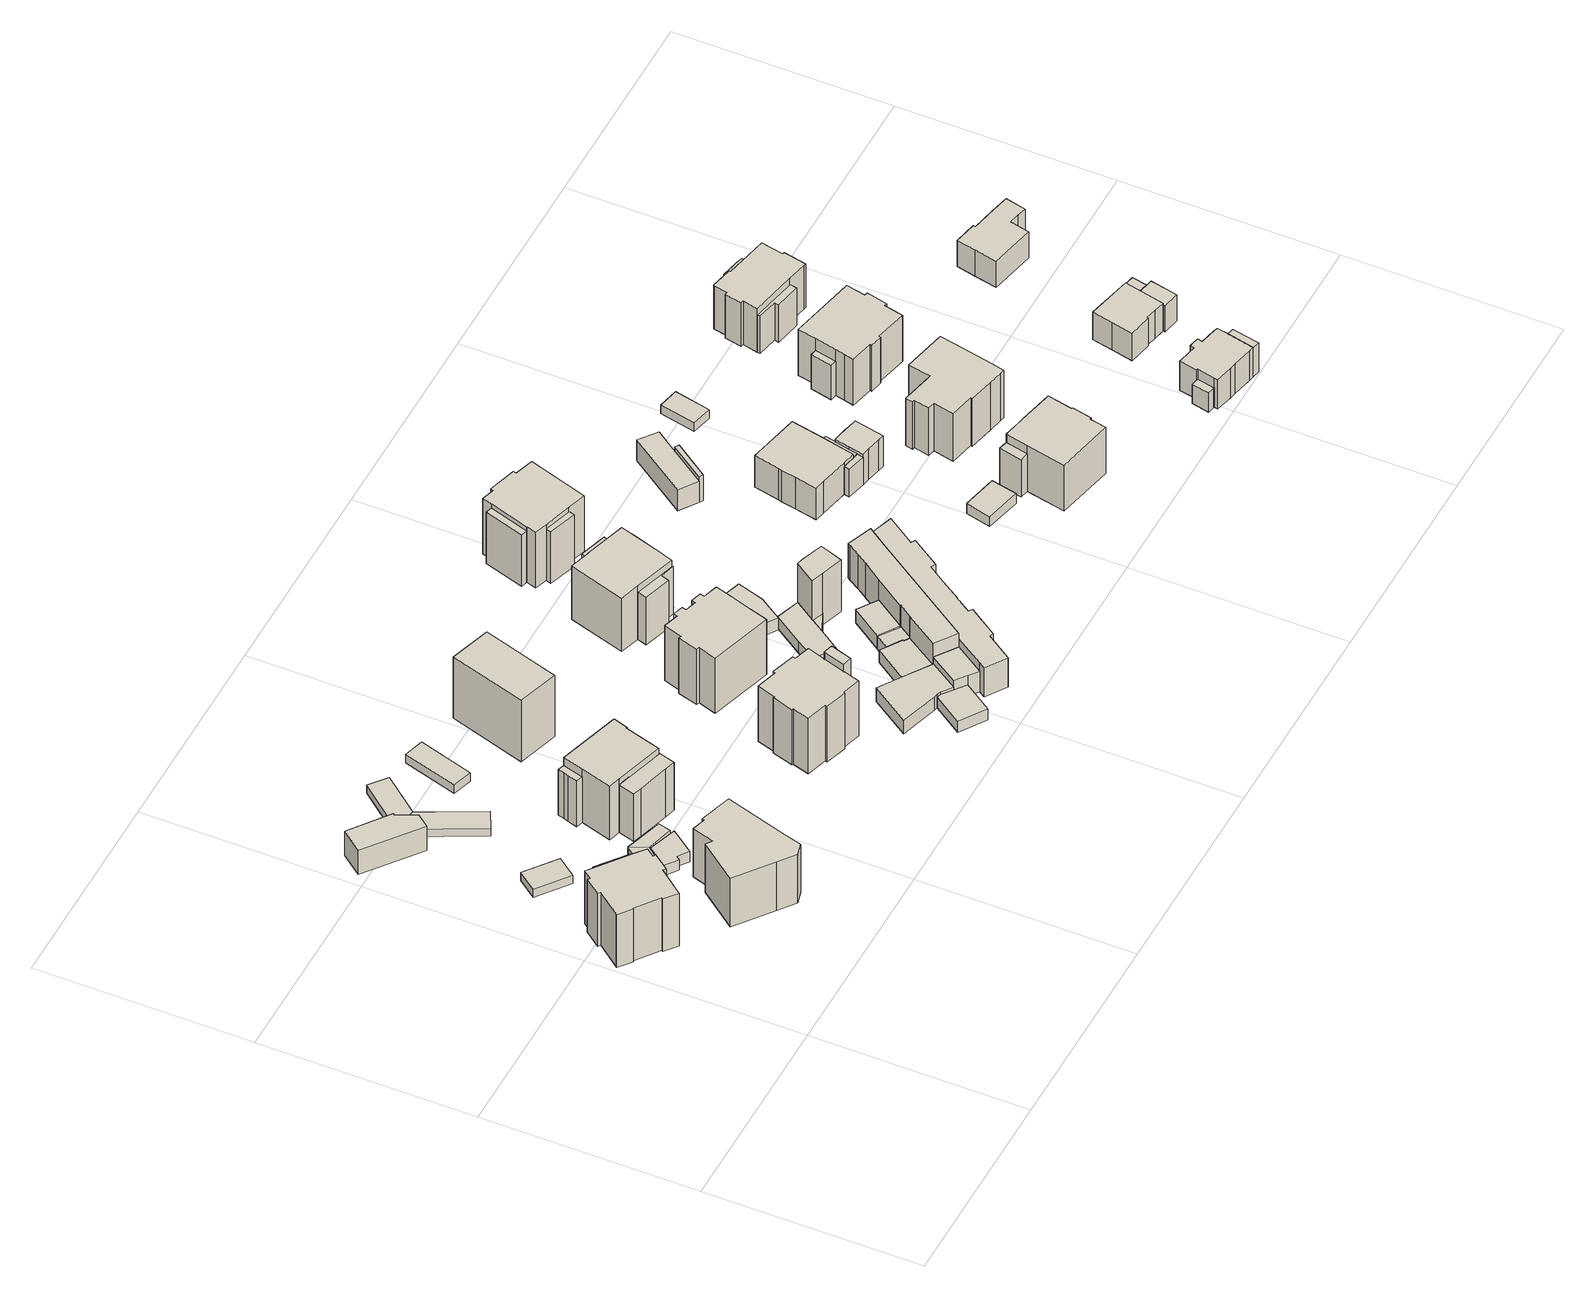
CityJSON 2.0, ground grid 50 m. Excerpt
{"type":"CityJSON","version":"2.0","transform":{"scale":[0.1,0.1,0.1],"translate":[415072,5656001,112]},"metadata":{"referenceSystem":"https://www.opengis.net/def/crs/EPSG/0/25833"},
"CityObjects":{
"building1":{"type":"Building","attributes":{"Gemeindeschluessel":14612000,"Geometrietyp2DReferenz":"3000","function":"31001_9998","roofType":"9999"},"children":["building1-1","building1-2"]},
"building1-1":{"type":"BuildingPart","attributes":{"Dachtyp_tdc":"tdcCutTentRoof","Dachneigung":28.95,"QualitaetDacherkennung":61,"Geometrietyp2DReferenz":"3000","measuredHeight":16.72,"roofType":"9999"},"parents":["building1"],"geometry":[{"type":"Solid","lod":"1","boundaries":[[[[0,1,2,3,4,5,6,7,8,9,10,11,12,13,14,15,16,17,18,19]],[[20,21,22,23,24,25,26,27,28,29,30,31,32,33,34,35,36,37,38,39]],[[19,21,20,0]],[[18,22,21,19]],[[17,23,22,18]],[[16,24,23,17]],[[15,25,24,16]],[[14,26,25,15]],[[13,27,26,14]],[[12,28,27,13]],[[11,29,28,12]],[[10,30,29,11]],[[9,31,30,10]],[[8,32,31,9]],[[7,33,32,8]],[[6,34,33,7]],[[5,35,34,6]],[[4,36,35,5]],[[3,37,36,4]],[[2,38,37,3]],[[1,39,38,2]],[[0,20,39,1]]]]}]},
"building1-2":{"type":"BuildingPart","attributes":{"Dachtyp_tdc":"tdcPolyFlatRoof","Dachneigung":59.73,"QualitaetDacherkennung":42,"Geometrietyp2DReferenz":"3000","measuredHeight":14.78,"roofType":"2100"},"parents":["building1"],"geometry":[{"type":"Solid","lod":"1","boundaries":[[[[40,41,42,43]],[[35,44,45,36]],[[43,44,35,40]],[[42,45,44,43]],[[41,36,45,42]],[[40,35,36,41]]]]}]},
"building2":{"type":"Building","attributes":{"Dachtyp_tdc":"tdcPolyFlatRoof","Gemeindeschluessel":14612000,"Dachneigung":0,"QualitaetDacherkennung":91,"Geometrietyp2DReferenz":"3000","measuredHeight":2.32,"function":"31001_9998","roofType":"1000"},"geometry":[{"type":"Solid","lod":"1","boundaries":[[[[46,47,48,49]],[[50,51,52,53]],[[49,51,50,46]],[[48,52,51,49]],[[47,53,52,48]],[[46,50,53,47]]]]}]},
"building3":{"type":"Building","attributes":{"Dachtyp_tdc":"tdcPolyFlatRoof","Gemeindeschluessel":14612000,"Dachneigung":15.24,"QualitaetDacherkennung":56,"Geometrietyp2DReferenz":"3000","measuredHeight":7.65,"function":"31001_9998","roofType":"2100"},"geometry":[{"type":"Solid","lod":"1","boundaries":[[[[54,55,56,57,58,59,60]],[[61,62,63,64,65,66,67]],[[60,62,61,54]],[[59,63,62,60]],[[58,64,63,59]],[[57,65,64,58]],[[56,66,65,57]],[[55,67,66,56]],[[54,61,67,55]]]]}]},
"building4":{"type":"Building","attributes":{"Dachtyp_tdc":"tdcFreeFormRoof","Gemeindeschluessel":14612000,"Dachneigung":0.481,"QualitaetDacherkennung":54,"Geometrietyp2DReferenz":"3000","measuredHeight":14.29,"function":"31001_9998","roofType":"5000"},"geometry":[{"type":"Solid","lod":"1","boundaries":[[[[68,69,70,71,72,73,74,75,76,77,78,79,80]],[[81,82,83,84,85,86,87,88,89,90,91,92,93]],[[80,82,81,68]],[[79,83,82,80]],[[78,84,83,79]],[[77,85,84,78]],[[76,86,85,77]],[[75,87,86,76]],[[74,88,87,75]],[[73,89,88,74]],[[72,90,89,73]],[[71,91,90,72]],[[70,92,91,71]],[[69,93,92,70]],[[68,81,93,69]]]]}]},
"building5":{"type":"Building","attributes":{"Dachtyp_tdc":"tdcPolyFlatRoof","Gemeindeschluessel":14612000,"Dachneigung":20.09,"QualitaetDacherkennung":82,"Geometrietyp2DReferenz":"3000","measuredHeight":4.07,"function":"31001_9998","roofType":"2100"},"geometry":[{"type":"Solid","lod":"1","boundaries":[[[[94,95,96,97]],[[98,99,100,101]],[[97,99,98,94]],[[96,100,99,97]],[[95,101,100,96]],[[94,98,101,95]]]]}]},
"building6":{"type":"Building","attributes":{"Dachtyp_tdc":"tdcPolyFlatRoof","Gemeindeschluessel":14612000,"Dachneigung":0,"QualitaetDacherkennung":80,"Geometrietyp2DReferenz":"3000","measuredHeight":2.81,"function":"31001_9998","roofType":"1000"},"geometry":[{"type":"Solid","lod":"1","boundaries":[[[[102,103,104,105,106,107]],[[108,109,110,111,112,113]],[[107,109,108,102]],[[106,110,109,107]],[[105,111,110,106]],[[104,112,111,105]],[[103,113,112,104]],[[102,108,113,103]]]]}]},
"building7":{"type":"Building","attributes":{"Dachtyp_tdc":"tdcPolyFlatRoof","Gemeindeschluessel":14612000,"Dachneigung":2.93,"QualitaetDacherkennung":74,"Geometrietyp2DReferenz":"3000","measuredHeight":2.34,"function":"31001_2463","roofType":"2100"},"geometry":[{"type":"Solid","lod":"1","boundaries":[[[[114,115,116,117]],[[118,119,120,121]],[[117,119,118,114]],[[116,120,119,117]],[[115,121,120,116]],[[114,118,121,115]]]]}]},
"building8":{"type":"Building","attributes":{"Dachtyp_tdc":"tdcPolyFlatRoof","Gemeindeschluessel":14612000,"Dachneigung":20.41,"QualitaetDacherkennung":67,"Geometrietyp2DReferenz":"3000","measuredHeight":3.92,"function":"31001_9998","roofType":"2100"},"geometry":[{"type":"Solid","lod":"1","boundaries":[[[[122,123,124,125,126]],[[99,98,127,128,129]],[[126,98,99,122]],[[125,127,98,126]],[[124,128,127,125]],[[123,129,128,124]],[[122,99,129,123]]]]}]},
"building9":{"type":"Building","attributes":{"Dachtyp_tdc":"tdcPolyFlatRoof","Gemeindeschluessel":14612000,"Dachneigung":2.85,"QualitaetDacherkennung":88,"Geometrietyp2DReferenz":"3000","measuredHeight":2.34,"function":"31001_2463","roofType":"2100"},"geometry":[{"type":"Solid","lod":"1","boundaries":[[[[130,131,132,133]],[[134,135,119,118]],[[133,135,134,130]],[[132,119,135,133]],[[131,118,119,132]],[[130,134,118,131]]]]}]},
"building10":{"type":"Building","attributes":{"Gemeindeschluessel":14612000,"Geometrietyp2DReferenz":"3000","function":"31001_9998","roofType":"9999"},"children":["building10-1","building10-2","building10-3"]},
"building10-1":{"type":"BuildingPart","attributes":{"Dachtyp_tdc":"tdcCutGableRoof","Dachneigung":0.78,"QualitaetDacherkennung":26,"Geometrietyp2DReferenz":"3000","measuredHeight":15.44,"roofType":"9999"},"parents":["building10"],"geometry":[{"type":"Solid","lod":"1","boundaries":[[[[136,137,138,139,140,141,142,143,144]],[[145,146,147,148,149,150,151,152,153]],[[143,146,145,144]],[[142,147,146,143]],[[141,148,147,142]],[[140,149,148,141]],[[139,150,149,140]],[[138,151,150,139]],[[137,152,151,138]],[[136,153,152,137]],[[144,145,153,136]]]]}]},
"building10-2":{"type":"BuildingPart","attributes":{"Dachtyp_tdc":"tdcCutTentRoof","Dachneigung":31.89,"QualitaetDacherkennung":54,"Geometrietyp2DReferenz":"3000","measuredHeight":16.78,"roofType":"9999"},"parents":["building10"],"geometry":[{"type":"Solid","lod":"1","boundaries":[[[[154,155,156,157,158,159,160,161,162]],[[163,164,165,145,151,166,167,168,169]],[[162,164,163,154]],[[161,165,164,162]],[[160,145,165,161]],[[159,151,145,160]],[[158,166,151,159]],[[157,167,166,158]],[[156,168,167,157]],[[155,169,168,156]],[[154,163,169,155]]]]}]},
"building10-3":{"type":"BuildingPart","attributes":{"Dachtyp_tdc":"tdcPolyFlatRoof","Dachneigung":59.83,"QualitaetDacherkennung":34,"Geometrietyp2DReferenz":"3000","measuredHeight":14.35,"roofType":"2100"},"parents":["building10"],"geometry":[{"type":"Solid","lod":"1","boundaries":[[[[170,171,172,173,174,175]],[[176,177,178,179,168,167]],[[175,177,176,170]],[[174,178,177,175]],[[173,179,178,174]],[[172,168,179,173]],[[171,167,168,172]],[[170,176,167,171]]]]}]},
"building11":{"type":"Building","attributes":{"Dachtyp_tdc":"tdcPolyFlatRoof","Gemeindeschluessel":14612000,"Dachneigung":0,"QualitaetDacherkennung":66,"Geometrietyp2DReferenz":"3000","measuredHeight":2.48,"function":"31001_2463","roofType":"1000"},"geometry":[{"type":"Solid","lod":"1","boundaries":[[[[180,181,182,183]],[[184,185,186,187]],[[183,185,184,180]],[[182,186,185,183]],[[181,187,186,182]],[[180,184,187,181]]]]}]},
"building12":{"type":"Building","attributes":{"Dachtyp_tdc":"tdcGableRoof","Gemeindeschluessel":14612000,"Dachneigung":35.31,"QualitaetDacherkennung":87,"Geometrietyp2DReferenz":"3000","measuredHeight":19.2,"function":"31001_9998","roofType":"3100"},"geometry":[{"type":"Solid","lod":"1","boundaries":[[[[188,189,190,191]],[[192,193,194,195]],[[191,193,192,188]],[[190,194,193,191]],[[189,195,194,190]],[[188,192,195,189]]]]}]},
"building13":{"type":"Building","attributes":{"Gemeindeschluessel":14612000,"Geometrietyp2DReferenz":"3000","function":"31001_9998","roofType":"9999"},"children":["building13-1","building13-2"]},
"building13-1":{"type":"BuildingPart","attributes":{"Dachtyp_tdc":"tdcPolyFlatRoof","Dachneigung":0,"QualitaetDacherkennung":72,"Geometrietyp2DReferenz":"3000","measuredHeight":17.64,"roofType":"1000"},"parents":["building13"],"geometry":[{"type":"Solid","lod":"1","boundaries":[[[[196,197,198,199]],[[200,201,202,203]],[[198,201,200,199]],[[197,202,201,198]],[[196,203,202,197]],[[199,200,203,196]]]]}]},
"building13-2":{"type":"BuildingPart","attributes":{"Dachtyp_tdc":"tdcHipAndGableRoof","Dachneigung":30.25,"QualitaetDacherkennung":45,"Geometrietyp2DReferenz":"3000","measuredHeight":17.91,"roofType":"5000"},"parents":["building13"],"geometry":[{"type":"Solid","lod":"1","boundaries":[[[[204,205,206,207,208,209,210,211,212,213,214,215,216,217,218,219,220,221,222]],[[223,224,225,200,226,203,227,228,229,230,231,232,233,234,235,236,237,238,239]],[[222,224,223,204]],[[221,225,224,222]],[[220,200,225,221]],[[219,226,200,220]],[[218,203,226,219]],[[217,227,203,218]],[[216,228,227,217]],[[215,229,228,216]],[[214,230,229,215]],[[213,231,230,214]],[[212,232,231,213]],[[211,233,232,212]],[[210,234,233,211]],[[209,235,234,210]],[[208,236,235,209]],[[207,237,236,208]],[[206,238,237,207]],[[205,239,238,206]],[[204,223,239,205]]]]}]},
"building14":{"type":"Building","attributes":{"Dachtyp_tdc":"tdcPolyFlatRoof","Gemeindeschluessel":14612000,"Dachneigung":5.31,"QualitaetDacherkennung":79,"Geometrietyp2DReferenz":"3000","measuredHeight":3.37,"function":"31001_9998","roofType":"2100"},"geometry":[{"type":"Solid","lod":"1","boundaries":[[[[240,241,242,243,244,245]],[[246,247,248,249,250,251]],[[245,247,246,240]],[[244,248,247,245]],[[243,249,248,244]],[[242,250,249,243]],[[241,251,250,242]],[[240,246,251,241]]]]}]},
"building15":{"type":"Building","attributes":{"Dachtyp_tdc":"tdcFreeFormRoof","Gemeindeschluessel":14612000,"Dachneigung":10.67,"QualitaetDacherkennung":14,"Geometrietyp2DReferenz":"3000","measuredHeight":4.68,"function":"31001_9998","roofType":"5000"},"geometry":[{"type":"Solid","lod":"1","boundaries":[[[[252,253,254,255,256,257,258,259]],[[260,249,248,247,261,262,263,264]],[[259,249,260,252]],[[258,248,249,259]],[[257,247,248,258]],[[256,261,247,257]],[[255,262,261,256]],[[254,263,262,255]],[[253,264,263,254]],[[252,260,264,253]]]]}]},
"building16":{"type":"Building","attributes":{"Gemeindeschluessel":14612000,"Geometrietyp2DReferenz":"3000","function":"31001_9998","roofType":"9999"},"children":["building16-1","building16-2"]},
"building16-1":{"type":"BuildingPart","attributes":{"Dachtyp_tdc":"tdcHipRoof","Dachneigung":19.83,"QualitaetDacherkennung":75,"Geometrietyp2DReferenz":"3000","measuredHeight":17.03,"roofType":"3200"},"parents":["building16"],"geometry":[{"type":"Solid","lod":"1","boundaries":[[[[265,266,267,268,269,270,271,272,273,274,275,276,277,278,279,280,281,282,283]],[[284,285,286,287,288,289,290,291,292,293,294,295,296,297,298,299,300,301,302]],[[283,285,284,265]],[[282,286,285,283]],[[281,287,286,282]],[[280,288,287,281]],[[279,289,288,280]],[[278,290,289,279]],[[277,291,290,278]],[[276,292,291,277]],[[275,293,292,276]],[[274,294,293,275]],[[273,295,294,274]],[[272,296,295,273]],[[271,297,296,272]],[[270,298,297,271]],[[269,299,298,270]],[[268,300,299,269]],[[267,301,300,268]],[[266,302,301,267]],[[265,284,302,266]]]]}]},
"building16-2":{"type":"BuildingPart","attributes":{"Dachtyp_tdc":"tdcFreeFormRoof","Dachneigung":10.8,"QualitaetDacherkennung":45,"Geometrietyp2DReferenz":"3000","measuredHeight":12.2,"roofType":"5000"},"parents":["building16"],"geometry":[{"type":"Solid","lod":"1","boundaries":[[[[303,304,305,306]],[[291,307,308,292]],[[306,307,291,303]],[[305,308,307,306]],[[304,292,308,305]],[[303,291,292,304]]]]}]},
"building17":{"type":"Building","attributes":{"Dachtyp_tdc":"tdcPolyFlatRoof","Gemeindeschluessel":14612000,"Dachneigung":6.23,"QualitaetDacherkennung":71,"Geometrietyp2DReferenz":"3000","measuredHeight":6.04,"function":"31001_9998","roofType":"2100"},"geometry":[{"type":"Solid","lod":"1","boundaries":[[[[309,310,311,312,313]],[[250,249,260,314,315]],[[313,249,250,309]],[[312,260,249,313]],[[311,314,260,312]],[[310,315,314,311]],[[309,250,315,310]]]]}]},
"building18":{"type":"Building","attributes":{"Dachtyp_tdc":"tdcPolyFlatRoof","Gemeindeschluessel":14612000,"Dachneigung":0,"QualitaetDacherkennung":65,"Geometrietyp2DReferenz":"3000","measuredHeight":3.52,"function":"31001_9998","roofType":"1000"},"geometry":[{"type":"Solid","lod":"1","boundaries":[[[[316,317,318,319,320,321,322,323]],[[324,325,326,327,328,329,330,331]],[[323,325,324,316]],[[322,326,325,323]],[[321,327,326,322]],[[320,328,327,321]],[[319,329,328,320]],[[318,330,329,319]],[[317,331,330,318]],[[316,324,331,317]]]]}]},
"building19":{"type":"Building","attributes":{"Gemeindeschluessel":14612000,"Geometrietyp2DReferenz":"3000","function":"31001_9998","roofType":"9999"},"children":["building19-1","building19-2","building19-3","building19-4"]},
"building19-1":{"type":"BuildingPart","attributes":{"Dachtyp_tdc":"tdcCutTentRoof","Dachneigung":30.89,"QualitaetDacherkennung":55,"Geometrietyp2DReferenz":"3000","measuredHeight":16.81,"roofType":"9999"},"parents":["building19"],"geometry":[{"type":"Solid","lod":"1","boundaries":[[[[332,333,334,335,336,337,338,339,340,341,342]],[[343,344,345,346,347,348,349,350,351,352,353]],[[342,344,343,332]],[[341,345,344,342]],[[340,346,345,341]],[[339,347,346,340]],[[338,348,347,339]],[[337,349,348,338]],[[336,350,349,337]],[[335,351,350,336]],[[334,352,351,335]],[[333,353,352,334]],[[332,343,353,333]]]]}]},
"building19-2":{"type":"BuildingPart","attributes":{"Dachtyp_tdc":"tdcPolyFlatRoof","Dachneigung":14.44,"QualitaetDacherkennung":72,"Geometrietyp2DReferenz":"3000","measuredHeight":12.37,"roofType":"2100"},"parents":["building19"],"geometry":[{"type":"Solid","lod":"1","boundaries":[[[[354,355,356,357]],[[349,358,359,350]],[[356,358,349,357]],[[355,359,358,356]],[[354,350,359,355]],[[357,349,350,354]]]]}]},
"building19-3":{"type":"BuildingPart","attributes":{"Dachtyp_tdc":"tdcPolyFlatRoof","Dachneigung":57.44,"QualitaetDacherkennung":43,"Geometrietyp2DReferenz":"3000","measuredHeight":15.09,"roofType":"2100"},"parents":["building19"],"geometry":[{"type":"Solid","lod":"1","boundaries":[[[[360,361,362,363]],[[364,346,345,365]],[[363,346,364,360]],[[362,345,346,363]],[[361,365,345,362]],[[360,364,365,361]]]]}]},
"building19-4":{"type":"BuildingPart","attributes":{"Dachtyp_tdc":"tdcPolyFlatRoof","Dachneigung":58.84,"QualitaetDacherkennung":49,"Geometrietyp2DReferenz":"3000","measuredHeight":15.31,"roofType":"2100"},"parents":["building19"],"geometry":[{"type":"Solid","lod":"1","boundaries":[[[[366,367,368,369,370,371]],[[372,352,351,373,374,375]],[[371,352,372,366]],[[370,351,352,371]],[[369,373,351,370]],[[368,374,373,369]],[[367,375,374,368]],[[366,372,375,367]]]]}]},
"building20":{"type":"Building","attributes":{"Gemeindeschluessel":14612000,"Geometrietyp2DReferenz":"3000","function":"31001_9998","roofType":"9999"},"children":["building20-1","building20-2","building20-3"]},
"building20-1":{"type":"BuildingPart","attributes":{"Dachtyp_tdc":"tdcPolyFlatRoof","Dachneigung":5.98,"QualitaetDacherkennung":62,"Geometrietyp2DReferenz":"3000","measuredHeight":3.75,"roofType":"2100"},"parents":["building20"],"geometry":[{"type":"Solid","lod":"1","boundaries":[[[[376,377,378,379,380,381]],[[382,383,384,385,386,387]],[[381,383,382,376]],[[380,384,383,381]],[[379,385,384,380]],[[378,386,385,379]],[[377,387,386,378]],[[376,382,387,377]]]]}]},
"building20-2":{"type":"BuildingPart","attributes":{"Dachtyp_tdc":"tdcFreeFormRoof","Dachneigung":63.34,"QualitaetDacherkennung":6,"Geometrietyp2DReferenz":"3000","measuredHeight":17.36,"roofType":"5000"},"parents":["building20"],"geometry":[{"type":"Solid","lod":"1","boundaries":[[[[388,389,390,391,392,393,394]],[[395,396,397,398,399,400,385]],[[394,396,395,388]],[[393,397,396,394]],[[392,398,397,393]],[[391,399,398,392]],[[390,400,399,391]],[[389,385,400,390]],[[388,395,385,389]]]]}]},
"building20-3":{"type":"BuildingPart","attributes":{"Dachtyp_tdc":"tdcPolyFlatRoof","Dachneigung":0,"QualitaetDacherkennung":52,"Geometrietyp2DReferenz":"3000","measuredHeight":3.3,"roofType":"1000"},"parents":["building20"],"geometry":[{"type":"Solid","lod":"1","boundaries":[[[[401,402,403]],[[386,400,399]],[[403,400,386,401]],[[402,399,400,403]],[[401,386,399,402]]]]}]},
"building21":{"type":"Building","attributes":{"Dachtyp_tdc":"tdcPolyFlatRoof","Gemeindeschluessel":14612000,"Dachneigung":0,"QualitaetDacherkennung":82,"Geometrietyp2DReferenz":"3000","measuredHeight":3.41,"function":"31001_9998","roofType":"1000"},"geometry":[{"type":"Solid","lod":"1","boundaries":[[[[404,405,406,407,408,409]],[[410,411,412,413,414,415]],[[409,411,410,404]],[[408,412,411,409]],[[407,413,412,408]],[[406,414,413,407]],[[405,415,414,406]],[[404,410,415,405]]]]}]},
"building22":{"type":"Building","attributes":{"Dachtyp_tdc":"tdcPolyFlatRoof","Gemeindeschluessel":14612000,"Dachneigung":5.12,"QualitaetDacherkennung":70,"Geometrietyp2DReferenz":"3000","measuredHeight":4,"function":"31001_9998","roofType":"2100"},"geometry":[{"type":"Solid","lod":"1","boundaries":[[[[416,417,418,419,420]],[[421,422,423,424,425]],[[420,422,421,416]],[[419,423,422,420]],[[418,424,423,419]],[[417,425,424,418]],[[416,421,425,417]]]]}]},
"building23":{"type":"Building","attributes":{"Gemeindeschluessel":14612000,"Geometrietyp2DReferenz":"3000","function":"31001_9998","roofType":"9999"},"children":["building23-1","building23-2"]},
"building23-1":{"type":"BuildingPart","attributes":{"Dachtyp_tdc":"tdcPolyFlatRoof","Dachneigung":2.76,"QualitaetDacherkennung":46,"Geometrietyp2DReferenz":"3000","measuredHeight":3.81,"roofType":"2100"},"parents":["building23"],"geometry":[{"type":"Solid","lod":"1","boundaries":[[[[426,427,428,429,430,431,432,433,434,435]],[[436,437,438,439,440,441,442,443,444,445]],[[435,437,436,426]],[[434,438,437,435]],[[433,439,438,434]],[[432,440,439,433]],[[431,441,440,432]],[[430,442,441,431]],[[429,443,442,430]],[[428,444,443,429]],[[427,445,444,428]],[[426,436,445,427]]]]}]},
"building23-2":{"type":"BuildingPart","attributes":{"Dachtyp_tdc":"tdcPolyFlatRoof","Dachneigung":4.5,"QualitaetDacherkennung":72,"Geometrietyp2DReferenz":"3000","measuredHeight":10.06,"roofType":"2100"},"parents":["building23"],"geometry":[{"type":"Solid","lod":"1","boundaries":[[[[446,447,448,449,450,451,452,453,454,455,456,457,458]],[[437,436,445,459,460,461,462,463,464,465,466,467,438]],[[458,436,437,446]],[[457,445,436,458]],[[456,459,445,457]],[[455,460,459,456]],[[454,461,460,455]],[[453,462,461,454]],[[452,463,462,453]],[[451,464,463,452]],[[450,465,464,451]],[[449,466,465,450]],[[448,467,466,449]],[[447,438,467,448]],[[446,437,438,447]]]]}]},
"building24":{"type":"Building","attributes":{"Dachtyp_tdc":"tdcPolyFlatRoof","Gemeindeschluessel":14612000,"Dachneigung":4.79,"QualitaetDacherkennung":76,"Geometrietyp2DReferenz":"3000","measuredHeight":8.54,"function":"31001_9998","roofType":"2100"},"geometry":[{"type":"Solid","lod":"1","boundaries":[[[[468,469,470,471,472,473,474,475,476,477,478,479,480,481,482,483,484,485,486,487,488]],[[489,490,491,492,493,494,495,496,497,498,499,500,501,315,314,502,503,504,505,506,507]],[[488,490,489,468]],[[487,491,490,488]],[[486,492,491,487]],[[485,493,492,486]],[[484,494,493,485]],[[483,495,494,484]],[[482,496,495,483]],[[481,497,496,482]],[[480,498,497,481]],[[479,499,498,480]],[[478,500,499,479]],[[477,501,500,478]],[[476,315,501,477]],[[475,314,315,476]],[[474,502,314,475]],[[473,503,502,474]],[[472,504,503,473]],[[471,505,504,472]],[[470,506,505,471]],[[469,507,506,470]],[[468,489,507,469]]]]}]},
"building25":{"type":"Building","attributes":{"Gemeindeschluessel":14612000,"Geometrietyp2DReferenz":"3000","function":"31001_9998","roofType":"9999"},"children":["building25-1","building25-2","building25-3"]},
"building25-1":{"type":"BuildingPart","attributes":{"Dachtyp_tdc":"tdcTentRoof","Dachneigung":16.96,"QualitaetDacherkennung":66,"Geometrietyp2DReferenz":"3000","measuredHeight":16.94,"roofType":"3500"},"parents":["building25"],"geometry":[{"type":"Solid","lod":"1","boundaries":[[[[508,509,510,511,512,513,514,515,516,517,518,519,520]],[[521,522,523,524,525,526,527,528,529,530,531,532,533]],[[520,521,533,508]],[[519,522,521,520]],[[518,523,522,519]],[[517,524,523,518]],[[516,525,524,517]],[[515,526,525,516]],[[514,527,526,515]],[[513,528,527,514]],[[512,529,528,513]],[[511,530,529,512]],[[510,531,530,511]],[[509,532,531,510]],[[508,533,532,509]]]]}]},
"building25-2":{"type":"BuildingPart","attributes":{"Dachtyp_tdc":"tdcPolyFlatRoof","Dachneigung":22.88,"QualitaetDacherkennung":30,"Geometrietyp2DReferenz":"3000","measuredHeight":14.89,"roofType":"2100"},"parents":["building25"],"geometry":[{"type":"Solid","lod":"1","boundaries":[[[[534,535,536,537,538]],[[539,533,532,540,541]],[[538,533,539,534]],[[537,532,533,538]],[[536,540,532,537]],[[535,541,540,536]],[[534,539,541,535]]]]}]},
"building25-3":{"type":"BuildingPart","attributes":{"Dachtyp_tdc":"tdcPolyFlatRoof","Dachneigung":21.5,"QualitaetDacherkennung":31,"Geometrietyp2DReferenz":"3000","measuredHeight":14.92,"roofType":"2100"},"parents":["building25"],"geometry":[{"type":"Solid","lod":"1","boundaries":[[[[542,543,544,545]],[[546,524,523,547]],[[545,524,546,542]],[[544,523,524,545]],[[543,547,523,544]],[[542,546,547,543]]]]}]},
"building26":{"type":"Building","attributes":{"Gemeindeschluessel":14612000,"Geometrietyp2DReferenz":"3000","function":"31001_9998","roofType":"9999"},"children":["building26-1","building26-2"]},
"building26-1":{"type":"BuildingPart","attributes":{"Dachtyp_tdc":"tdcPolyFlatRoof","Dachneigung":5.18,"QualitaetDacherkennung":64,"Geometrietyp2DReferenz":"3000","measuredHeight":6.18,"roofType":"2100"},"parents":["building26"],"geometry":[{"type":"Solid","lod":"1","boundaries":[[[[548,549,550,551,552]],[[553,554,555,556,557]],[[552,554,553,548]],[[551,555,554,552]],[[550,556,555,551]],[[549,557,556,550]],[[548,553,557,549]]]]}]},
"building26-2":{"type":"BuildingPart","attributes":{"Dachtyp_tdc":"tdcGableRoof","Dachneigung":69.02,"QualitaetDacherkennung":9,"Geometrietyp2DReferenz":"3000","measuredHeight":14.14,"roofType":"3100"},"parents":["building26"],"geometry":[{"type":"Solid","lod":"1","boundaries":[[[[558,559,560,561]],[[555,562,563,556]],[[561,562,555,558]],[[560,563,562,561]],[[559,556,563,560]],[[558,555,556,559]]]]}]},
"building27":{"type":"Building","attributes":{"Dachtyp_tdc":"tdcPolyFlatRoof","Gemeindeschluessel":14612000,"Dachneigung":0,"QualitaetDacherkennung":82,"Geometrietyp2DReferenz":"3000","measuredHeight":2.75,"function":"31001_9998","roofType":"1000"},"geometry":[{"type":"Solid","lod":"1","boundaries":[[[[564,565,566,567]],[[568,569,570,571]],[[567,569,568,564]],[[566,570,569,567]],[[565,571,570,566]],[[564,568,571,565]]]]}]},
"building28":{"type":"Building","attributes":{"Gemeindeschluessel":14612000,"Geometrietyp2DReferenz":"3000","function":"31001_9998","roofType":"9999"},"children":["building28-1","building28-2","building28-3","building28-4"]},
"building28-1":{"type":"BuildingPart","attributes":{"Dachtyp_tdc":"tdcPolyFlatRoof","Dachneigung":20.36,"QualitaetDacherkennung":58,"Geometrietyp2DReferenz":"3000","measuredHeight":8.07,"roofType":"2100"},"parents":["building28"],"geometry":[{"type":"Solid","lod":"1","boundaries":[[[[572,573,574,575]],[[576,577,578,579]],[[575,577,576,572]],[[574,578,577,575]],[[573,579,578,574]],[[572,576,579,573]]]]}]},
"building28-2":{"type":"BuildingPart","attributes":{"Dachtyp_tdc":"tdcHipRoof","Dachneigung":24.95,"QualitaetDacherkennung":55,"Geometrietyp2DReferenz":"3000","measuredHeight":10.64,"roofType":"3200"},"parents":["building28"],"geometry":[{"type":"Solid","lod":"1","boundaries":[[[[580,581,582,583,584,585,586,587,588,589,590]],[[578,591,592,593,594,595,596,597,598,599,600]],[[590,591,578,580]],[[589,592,591,590]],[[588,593,592,589]],[[587,594,593,588]],[[586,595,594,587]],[[585,596,595,586]],[[584,597,596,585]],[[583,598,597,584]],[[582,599,598,583]],[[581,600,599,582]],[[580,578,600,581]]]]}]},
"building28-3":{"type":"BuildingPart","attributes":{"Dachtyp_tdc":"tdcHipAndGableRoof","Dachneigung":35.45,"QualitaetDacherkennung":80,"Geometrietyp2DReferenz":"3000","measuredHeight":9.86,"roofType":"5000"},"parents":["building28"],"geometry":[{"type":"Solid","lod":"1","boundaries":[[[[601,602,603,604,605,606,607,608,609,610]],[[576,611,612,613,614,615,616,617,618,619]],[[610,611,576,601]],[[609,612,611,610]],[[608,613,612,609]],[[607,614,613,608]],[[606,615,614,607]],[[605,616,615,606]],[[604,617,616,605]],[[603,618,617,604]],[[602,619,618,603]],[[601,576,619,602]]]]}]},
"building28-4":{"type":"BuildingPart","attributes":{"Dachtyp_tdc":"tdcGableRoof","Dachneigung":26.77,"QualitaetDacherkennung":50,"Geometrietyp2DReferenz":"3000","measuredHeight":9.6,"roofType":"3100"},"parents":["building28"],"geometry":[{"type":"Solid","lod":"1","boundaries":[[[[620,621,622,623,624]],[[625,612,579,600,599]],[[624,612,625,620]],[[623,579,612,624]],[[622,600,579,623]],[[621,599,600,622]],[[620,625,599,621]]]]}]},
"building29":{"type":"Building","attributes":{"Gemeindeschluessel":14612000,"Geometrietyp2DReferenz":"3000","function":"31001_9998","roofType":"9999"},"children":["building29-1","building29-2"]},
"building29-1":{"type":"BuildingPart","attributes":{"Dachtyp_tdc":"tdcPolyFlatRoof","Dachneigung":58.7,"QualitaetDacherkennung":50,"Geometrietyp2DReferenz":"3000","measuredHeight":12.38,"roofType":"2100"},"parents":["building29"],"geometry":[{"type":"Solid","lod":"1","boundaries":[[[[626,627,628,629]],[[630,631,632,633]],[[629,631,630,626]],[[628,632,631,629]],[[627,633,632,628]],[[626,630,633,627]]]]}]},
"building29-2":{"type":"BuildingPart","attributes":{"Dachtyp_tdc":"tdcCutTentRoof","Dachneigung":34.19,"QualitaetDacherkennung":47,"Geometrietyp2DReferenz":"3000","measuredHeight":15.55,"roofType":"9999"},"parents":["building29"],"geometry":[{"type":"Solid","lod":"1","boundaries":[[[[634,635,636,637,638,639,640,641,642,643,644,645]],[[646,647,648,649,650,651,652,653,654,655,633,632]],[[645,646,632,634]],[[644,647,646,645]],[[643,648,647,644]],[[642,649,648,643]],[[641,650,649,642]],[[640,651,650,641]],[[639,652,651,640]],[[638,653,652,639]],[[637,654,653,638]],[[636,655,654,637]],[[635,633,655,636]],[[634,632,633,635]]]]}]},
"building30":{"type":"Building","attributes":{"Dachtyp_tdc":"tdcPolyFlatRoof","Gemeindeschluessel":14612000,"Dachneigung":0,"QualitaetDacherkennung":75,"Geometrietyp2DReferenz":"3000","measuredHeight":2.35,"function":"31001_9998","roofType":"1000"},"geometry":[{"type":"Solid","lod":"1","boundaries":[[[[656,657,658,659]],[[660,661,662,663]],[[659,661,660,656]],[[658,662,661,659]],[[657,663,662,658]],[[656,660,663,657]]]]}]},
"building31":{"type":"Building","attributes":{"Dachtyp_tdc":"tdcFreeFormRoof","Gemeindeschluessel":14612000,"Dachneigung":49.38,"QualitaetDacherkennung":50,"Geometrietyp2DReferenz":"3000","measuredHeight":16.37,"function":"31001_9998","roofType":"5000"},"geometry":[{"type":"Solid","lod":"1","boundaries":[[[[664,665,666,667,668,669,670,671,672,673,674,675,676,677,678,679,680,681]],[[682,683,684,685,686,687,688,689,690,691,692,693,694,695,696,697,698,699]],[[681,683,682,664]],[[680,684,683,681]],[[679,685,684,680]],[[678,686,685,679]],[[677,687,686,678]],[[676,688,687,677]],[[675,689,688,676]],[[674,690,689,675]],[[673,691,690,674]],[[672,692,691,673]],[[671,693,692,672]],[[670,694,693,671]],[[669,695,694,670]],[[668,696,695,669]],[[667,697,696,668]],[[666,698,697,667]],[[665,699,698,666]],[[664,682,699,665]]]]}]},
"building32":{"type":"Building","attributes":{"Gemeindeschluessel":14612000,"Geometrietyp2DReferenz":"3000","function":"31001_9998","roofType":"9999"},"children":["building32-1","building32-2"]},
"building32-1":{"type":"BuildingPart","attributes":{"Dachtyp_tdc":"tdcHipRoof","Dachneigung":14.89,"QualitaetDacherkennung":71,"Geometrietyp2DReferenz":"3000","measuredHeight":14.1,"roofType":"3200"},"parents":["building32"],"geometry":[{"type":"Solid","lod":"1","boundaries":[[[[700,701,702,703,704,705,706,707,708,709,710,711,712,713,714,715]],[[716,717,718,719,720,721,722,723,724,725,726,727,728,729,730,731]],[[715,717,716,700]],[[714,718,717,715]],[[713,719,718,714]],[[712,720,719,713]],[[711,721,720,712]],[[710,722,721,711]],[[709,723,722,710]],[[708,724,723,709]],[[707,725,724,708]],[[706,726,725,707]],[[705,727,726,706]],[[704,728,727,705]],[[703,729,728,704]],[[702,730,729,703]],[[701,731,730,702]],[[700,716,731,701]]]]}]},
"building32-2":{"type":"BuildingPart","attributes":{"Dachtyp_tdc":"tdcPolyFlatRoof","Dachneigung":0,"QualitaetDacherkennung":48,"Geometrietyp2DReferenz":"3000","measuredHeight":9.69,"roofType":"1000"},"parents":["building32"],"geometry":[{"type":"Solid","lod":"1","boundaries":[[[[732,733,734,735]],[[727,736,737,728]],[[735,736,727,732]],[[734,737,736,735]],[[733,728,737,734]],[[732,727,728,733]]]]}]},
"building33":{"type":"Building","attributes":{"Gemeindeschluessel":14612000,"Geometrietyp2DReferenz":"3000","function":"31001_9998","roofType":"9999"},"children":["building33-1","building33-2","building33-3"]},
"building33-1":{"type":"BuildingPart","attributes":{"Dachtyp_tdc":"tdcPolyFlatRoof","Dachneigung":5.4,"QualitaetDacherkennung":69,"Geometrietyp2DReferenz":"3000","measuredHeight":8.25,"roofType":"2100"},"parents":["building33"],"geometry":[{"type":"Solid","lod":"1","boundaries":[[[[738,739,740,741,742,743,744]],[[745,746,747,748,749,750,751]],[[744,746,745,738]],[[743,747,746,744]],[[742,748,747,743]],[[741,749,748,742]],[[740,750,749,741]],[[739,751,750,740]],[[738,745,751,739]]]]}]},
"building33-2":{"type":"BuildingPart","attributes":{"Dachtyp_tdc":"tdcFreeFormRoof","Dachneigung":66.27,"QualitaetDacherkennung":28,"Geometrietyp2DReferenz":"3000","measuredHeight":6.67,"roofType":"5000"},"parents":["building33"],"geometry":[{"type":"Solid","lod":"1","boundaries":[[[[752,753,754,755,756,757]],[[758,759,760,761,762,763]],[[757,759,758,752]],[[756,760,759,757]],[[755,761,760,756]],[[754,762,761,755]],[[753,763,762,754]],[[752,758,763,753]]]]}]},
"building33-3":{"type":"BuildingPart","attributes":{"Dachtyp_tdc":"tdcPolyFlatRoof","Dachneigung":0,"QualitaetDacherkennung":60,"Geometrietyp2DReferenz":"3000","measuredHeight":8.24,"roofType":"1000"},"parents":["building33"],"geometry":[{"type":"Solid","lod":"1","boundaries":[[[[764,765,766,767,768,769,770,771,772,773,774,775,776,777,778,779,780,781]],[[762,761,782,783,784,785,786,787,788,789,790,745,751,791,792,793,794,763]],[[781,761,762,764]],[[780,782,761,781]],[[779,783,782,780]],[[778,784,783,779]],[[777,785,784,778]],[[776,786,785,777]],[[775,787,786,776]],[[774,788,787,775]],[[773,789,788,774]],[[772,790,789,773]],[[771,745,790,772]],[[770,751,745,771]],[[769,791,751,770]],[[768,792,791,769]],[[767,793,792,768]],[[766,794,793,767]],[[765,763,794,766]],[[764,762,763,765]]]]}]},
"building34":{"type":"Building","attributes":{"Gemeindeschluessel":14612000,"Geometrietyp2DReferenz":"3000","function":"31001_9998","roofType":"9999"},"children":["building34-1","building34-2","building34-3"]},
"building34-1":{"type":"BuildingPart","attributes":{"Dachtyp_tdc":"tdcCutTentRoof","Dachneigung":22.31,"QualitaetDacherkennung":69,"Geometrietyp2DReferenz":"3000","measuredHeight":13.36,"roofType":"9999"},"parents":["building34"],"geometry":[{"type":"Solid","lod":"1","boundaries":[[[[795,796,797,798,799,800,801,802,803,804,805,806,807,808,809,810]],[[811,812,813,814,815,816,817,818,819,820,821,822,823,824,825,826]],[[810,812,811,795]],[[809,813,812,810]],[[808,814,813,809]],[[807,815,814,808]],[[806,816,815,807]],[[805,817,816,806]],[[804,818,817,805]],[[803,819,818,804]],[[802,820,819,803]],[[801,821,820,802]],[[800,822,821,801]],[[799,823,822,800]],[[798,824,823,799]],[[797,825,824,798]],[[796,826,825,797]],[[795,811,826,796]]]]}]},
"building34-2":{"type":"BuildingPart","attributes":{"Dachtyp_tdc":"tdcFreeFormRoof","Dachneigung":70.83,"QualitaetDacherkennung":38,"Geometrietyp2DReferenz":"3000","measuredHeight":11.91,"roofType":"5000"},"parents":["building34"],"geometry":[{"type":"Solid","lod":"1","boundaries":[[[[827,828,829,830,831,832]],[[833,834,825,824,835,836]],[[832,834,833,827]],[[831,825,834,832]],[[830,824,825,831]],[[829,835,824,830]],[[828,836,835,829]],[[827,833,836,828]]]]}]},
"building34-3":{"type":"BuildingPart","attributes":{"Dachtyp_tdc":"tdcFreeFormRoof","Dachneigung":66.86,"QualitaetDacherkennung":14,"Geometrietyp2DReferenz":"3000","measuredHeight":11.75,"roofType":"5000"},"parents":["building34"],"geometry":[{"type":"Solid","lod":"1","boundaries":[[[[837,838,839,840,841,842,843,844]],[[816,845,846,847,848,849,818,817]],[[844,845,816,837]],[[843,846,845,844]],[[842,847,846,843]],[[841,848,847,842]],[[840,849,848,841]],[[839,818,849,840]],[[838,817,818,839]],[[837,816,817,838]]]]}]},
"building35":{"type":"Building","attributes":{"Gemeindeschluessel":14612000,"Geometrietyp2DReferenz":"3000","function":"31001_9998","roofType":"9999"},"children":["building35-1","building35-2","building35-3"]},
"building35-1":{"type":"BuildingPart","attributes":{"Dachtyp_tdc":"tdcPolyFlatRoof","Dachneigung":0,"QualitaetDacherkennung":92,"Geometrietyp2DReferenz":"3000","measuredHeight":7.44,"roofType":"1000"},"parents":["building35"],"geometry":[{"type":"Solid","lod":"1","boundaries":[[[[850,851,852,853,854,855,856]],[[857,858,859,860,861,862,863]],[[856,858,857,850]],[[855,859,858,856]],[[854,860,859,855]],[[853,861,860,854]],[[852,862,861,853]],[[851,863,862,852]],[[850,857,863,851]]]]}]},
"building35-2":{"type":"BuildingPart","attributes":{"Dachtyp_tdc":"tdcPolyFlatRoof","Dachneigung":3.41,"QualitaetDacherkennung":57,"Geometrietyp2DReferenz":"3000","measuredHeight":8.13,"roofType":"2100"},"parents":["building35"],"geometry":[{"type":"Solid","lod":"1","boundaries":[[[[864,865,866,867,868,869,870,871]],[[872,860,873,874,875,876,877,878]],[[871,860,872,864]],[[870,873,860,871]],[[869,874,873,870]],[[868,875,874,869]],[[867,876,875,868]],[[866,877,876,867]],[[865,878,877,866]],[[864,872,878,865]]]]}]},
"building35-3":{"type":"BuildingPart","attributes":{"Dachtyp_tdc":"tdcPolyFlatRoof","Dachneigung":0,"QualitaetDacherkennung":70,"Geometrietyp2DReferenz":"3000","measuredHeight":7.47,"roofType":"1000"},"parents":["building35"],"geometry":[{"type":"Solid","lod":"1","boundaries":[[[[879,880,881,882]],[[872,883,862,861]],[[882,883,872,879]],[[881,862,883,882]],[[880,861,862,881]],[[879,872,861,880]]]]}]},
"building36":{"type":"Building","attributes":{"Dachtyp_tdc":"tdcPolyFlatRoof","Gemeindeschluessel":14612000,"Dachneigung":4.32,"QualitaetDacherkennung":57,"Geometrietyp2DReferenz":"3000","measuredHeight":7.92,"function":"31001_9998","roofType":"2100"},"geometry":[{"type":"Solid","lod":"1","boundaries":[[[[884,885,886,887,888,889,890,891,892,893,894]],[[895,896,897,898,899,900,901,902,903,904,905]],[[894,896,895,884]],[[893,897,896,894]],[[892,898,897,893]],[[891,899,898,892]],[[890,900,899,891]],[[889,901,900,890]],[[888,902,901,889]],[[887,903,902,888]],[[886,904,903,887]],[[885,905,904,886]],[[884,895,905,885]]]]}]}
},
"vertices":[
[170,398,160],[198,434,160],[192,438,160],[206,457,160],[184,475,160],[116,527,160],[94,544,160],[79,525,160],[74,529,160],[46,492,160],[52,488,160],[9,433,160],[7,431,160],[37,408,160],[38,410,160],[91,370,160],[89,367,160],[118,344,160],[120,347,160],[164,403,160],[170,398,11],[164,403,11],[120,347,11],[118,344,11],[89,367,11],[91,370,11],[38,410,11],[37,408,11],[7,431,11],[9,433,11],[52,488,11],[46,492,11],[74,529,11],[79,525,11],[94,544,11],[116,527,11],[184,475,11],[206,457,11],[192,438,11],[198,434,11],
[116,527,142],[184,475,142],[195,490,142],[128,542,142],[128,542,11],[195,490,11],
[116,670,35],[187,615,35],[221,659,35],[150,714,35],[116,670,12],[150,714,12],[221,659,12],[187,615,12],
[22,1017,82],[145,922,82],[167,951,82],[146,996,82],[149,999,82],[67,1061,82],[60,1066,82],[22,1017,14],[60,1066,14],[67,1061,14],[149,999,14],[146,996,14],[167,951,14],[145,922,14],
[332,180,150],[361,188,150],[373,230,150],[417,376,150],[343,399,150],[342,399,150],[340,394,150],[326,398,150],[309,403,150],[293,352,150],[279,362,150],[210,273,150],[294,209,150],[332,180,13],[294,209,13],[210,273,13],[279,362,13],[293,352,13],[309,403,13],[326,398,13],[340,394,13],[342,399,13],[343,399,13],[417,376,13],[373,230,13],[361,188,13],
[299,545,47],[264,500,47],[293,477,47],[316,506,47],[299,545,13],[316,506,13],[293,477,13],[264,500,13],
[315,438,41],[322,447,41],[346,429,41],[386,483,41],[321,505,41],[287,459,41],[315,438,12],[287,459,12],[321,505,12],[386,483,12],[346,429,12],[322,447,12],
[153,994,36],[238,823,36],[282,845,36],[212,986,36],[153,994,14],[212,986,14],[282,845,14],[238,823,14],
[316,506,46],[321,505,46],[379,488,46],[387,518,46],[299,545,46],[387,518,13],[379,488,13],[321,505,13],
[242,1103,37],[153,994,37],[212,986,37],[281,1071,37],[242,1103,14],[281,1071,14],
[454,567,147],[382,588,147],[361,594,147],[350,557,147],[371,550,147],[442,529,147],[467,522,147],[478,559,147],[475,560,147],[475,560,12],[478,559,12],[467,522,12],[442,529,12],[371,550,12],[350,557,12],[361,594,12],[382,588,12],[454,567,12],
[513,678,163],[511,679,163],[369,722,163],[355,674,163],[333,602,163],[361,594,163],[475,560,163],[500,645,163],[502,644,163],[513,678,12],[502,644,12],[500,645,12],[333,602,12],[355,674,12],[369,722,12],[511,679,12],
[339,679,141],[355,674,141],[369,722,141],[353,727,141],[349,712,141],[345,701,141],[339,679,12],[345,701,12],[349,712,12],[353,727,12],
[317,943,38],[363,929,38],[401,1056,38],[355,1070,38],[317,943,14],[355,1070,14],[401,1056,14],[363,929,14],
[457,860,188],[552,830,188],[607,1008,188],[512,1038,188],[457,860,15],[512,1038,15],[607,1008,15],[552,830,15],
[832,316,189],[853,310,189],[869,361,189],[848,367,189],[848,367,13],[869,361,13],[853,310,13],[832,316,13],
[826,427,169],[770,445,169],[769,439,169],[719,454,169],[706,410,169],[702,412,169],[687,362,169],[690,361,169],[678,322,169],[727,307,169],[726,302,169],[775,287,169],[777,290,169],[820,277,169],[832,316,169],[840,342,169],[848,367,169],[861,409,169],[824,421,169],[826,427,13],[824,421,13],[861,409,13],[840,342,13],[820,277,13],[777,290,13],[775,287,13],[726,302,13],[727,307,13],[678,322,13],[690,361,13],[687,362,13],[702,412,13],[706,410,13],[719,454,13],[769,439,13],[770,445,13],
[917,101,43],[976,62,43],[1021,129,43],[996,148,43],[973,166,43],[963,169,43],[917,101,12],[963,169,12],[973,166,12],[996,148,12],[1021,129,12],[976,62,12],
[1039,214,50],[979,255,50],[927,289,50],[866,198,50],[955,171,50],[963,169,50],[973,166,50],[996,148,50],[1039,214,12],[955,171,12],[866,198,12],[927,289,12],[979,255,12],
[859,691,168],[835,699,168],[832,689,168],[797,700,168],[783,657,168],[776,659,168],[762,612,168],[769,610,168],[755,567,168],[901,522,168],[914,565,168],[914,564,168],[929,611,168],[942,654,168],[907,665,168],[910,675,168],[886,682,168],[883,673,168],[856,681,168],[859,691,12],[856,681,12],[883,673,12],[886,682,12],[910,675,12],[907,665,12],[942,654,12],[929,611,12],[914,564,12],[914,565,12],[901,522,12],[755,567,12],[769,610,12],[762,612,12],[776,659,12],[783,657,12],[797,700,12],[832,689,12],[835,699,12],
[929,611,133],[914,564,133],[928,560,133],[943,607,133],[943,607,12],[928,560,12],
[1021,129,70],[1042,112,70],[1087,180,70],[1039,214,70],[996,148,70],[1087,180,12],[1042,112,12],
[979,255,46],[1039,214,46],[1089,291,46],[1078,298,46],[1079,301,46],[1077,302,46],[1045,323,46],[1032,332,46],[979,255,11],[1032,332,11],[1045,323,11],[1077,302,11],[1079,301,11],[1078,298,11],[1089,291,11],[1039,214,11],
[874,946,165],[833,814,165],[879,800,165],[976,770,165],[990,813,165],[1008,871,165],[1013,887,165],[1018,902,165],[986,912,165],[921,932,165],[921,931,165],[874,946,14],[921,931,14],[921,932,14],[986,912,14],[1018,902,14],[1013,887,14],[1008,871,14],[990,813,14],[976,770,14],[879,800,14],[833,814,14],
[990,813,136],[1003,809,136],[1021,867,136],[1008,871,136],[1021,867,14],[1003,809,14],
[991,929,150],[927,949,150],[921,932,150],[986,912,150],[991,929,14],[927,949,14],
[872,778,148],[936,758,148],[942,777,148],[976,767,148],[976,770,148],[879,800,148],[872,778,14],[976,767,14],[942,777,14],[936,758,14],
[955,442,45],[999,412,45],[1032,460,45],[1086,541,45],[1032,559,45],[986,490,45],[955,442,11],[986,490,11],[1032,559,11],[1086,541,11],[1032,460,11],[999,412,11],
[1100,537,156],[1086,541,156],[1053,492,156],[1081,482,156],[1132,465,156],[1142,492,156],[1151,519,156],[1100,537,11],[1151,519,11],[1142,492,11],[1132,465,11],[1081,482,11],[1053,492,11],
[1032,460,44],[1081,482,44],[1053,492,44],
[979,590,45],[1029,557,45],[1064,610,45],[1083,671,45],[1027,689,45],[1010,636,45],[979,590,11],[1010,636,11],[1027,689,11],[1083,671,11],[1064,610,11],[1029,557,11],
[1097,331,49],[1110,322,49],[1159,394,49],[1115,424,49],[1066,353,49],[1097,331,11],[1066,353,11],[1115,424,11],[1159,394,11],[1110,322,11],
[1111,322,47],[1110,322,47],[1097,331,47],[1066,353,47],[1045,323,47],[1077,302,47],[1079,301,47],[1078,298,47],[1089,291,47],[1090,290,47],[1111,322,10],[1090,290,10],[1089,291,10],[1078,298,10],[1079,301,10],[1077,302,10],[1045,323,10],[1066,353,10],[1097,331,10],[1110,322,10],
[1090,290,108],[1089,291,108],[1039,214,108],[1087,180,108],[1255,430,108],[1284,472,108],[1226,494,108],[1222,488,108],[1206,462,108],[1190,438,108],[1159,394,108],[1110,322,108],[1111,322,108],[1159,394,10],[1190,438,10],[1206,462,10],[1222,488,10],[1226,494,10],[1284,472,10],[1255,430,10],[1087,180,10],[1039,214,10],
[1249,320,95],[1259,314,95],[1304,381,95],[1295,387,95],[1340,453,95],[1284,472,95],[1255,430,95],[1087,180,95],[1042,112,95],[1032,97,95],[1079,66,95],[1120,127,95],[1128,122,95],[1174,191,95],[1166,197,95],[1181,220,95],[1184,223,95],[1187,229,95],[1193,237,95],[1196,241,95],[1220,278,95],[1249,320,12],[1220,278,12],[1196,241,12],[1193,237,12],[1187,229,12],[1184,223,12],[1181,220,12],[1166,197,12],[1174,191,12],[1128,122,12],[1120,127,12],[1079,66,12],[1032,97,12],[1255,430,12],[1284,472,12],[1340,453,12],[1295,387,12],[1304,381,12],[1259,314,12],
[953,1041,171],[1018,1021,171],[1062,1007,171],[1106,1146,171],[1062,1160,171],[1064,1167,171],[999,1187,171],[997,1180,171],[967,1189,171],[960,1166,171],[931,1074,171],[931,1073,171],[924,1050,171],[924,1050,14],[931,1073,14],[931,1074,14],[960,1166,14],[967,1189,14],[997,1180,14],[999,1187,14],[1064,1167,14],[1062,1160,14],[1106,1146,14],[1062,1007,14],[1018,1021,14],[953,1041,14],
[949,1028,160],[1014,1007,160],[1018,1020,160],[1018,1021,160],[953,1041,160],[949,1028,14],[1018,1020,14],[1014,1007,14],
[945,1171,160],[916,1078,160],[931,1074,160],[960,1166,160],[945,1171,14],[916,1078,14],
[1349,1027,68],[1254,890,68],[1295,861,68],[1352,943,68],[1389,996,68],[1349,1027,9],[1389,996,9],[1352,943,9],[1295,861,9],[1254,890,9],
[1352,943,81],[1295,861,81],[1303,856,81],[1360,937,81],[1360,937,9],[1303,856,9],
[1563,279,42],[1576,339,42],[1494,357,42],[1480,298,42],[1563,279,14],[1480,298,14],[1494,357,14],[1576,339,14],
[1486,585,84],[1489,599,84],[1445,608,84],[1442,595,84],[1486,585,6],[1442,595,6],[1445,608,6],[1489,599,6],
[1445,608,95],[1475,602,95],[1492,681,95],[1507,754,95],[1410,775,95],[1386,780,95],[1373,720,95],[1371,712,95],[1364,678,95],[1354,627,95],[1378,622,95],[1378,622,6],[1354,627,6],[1364,678,6],[1371,712,6],[1373,720,6],[1386,780,6],[1410,775,6],[1507,754,6],[1492,681,6],[1475,602,6],
[1486,585,92],[1505,581,92],[1537,574,92],[1552,571,92],[1567,641,92],[1549,645,92],[1540,647,92],[1537,648,92],[1501,655,92],[1493,620,92],[1493,620,6],[1501,655,6],[1537,648,6],[1540,647,6],[1549,645,6],[1567,641,6],[1552,571,6],[1537,574,6],[1505,581,6],
[1506,678,86],[1492,681,86],[1475,602,86],[1489,599,86],[1501,655,86],[1506,678,6],
[1584,278,120],[1605,274,120],[1616,326,120],[1596,331,120],[1584,278,14],[1596,331,14],[1616,326,14],[1605,274,14],
[1616,326,144],[1605,274,144],[1585,182,144],[1720,153,144],[1728,193,144],[1732,192,144],[1742,238,144],[1739,239,144],[1752,297,144],[1671,315,144],[1656,318,144],[1642,321,144],[1642,321,14],[1656,318,14],[1671,315,14],[1752,297,14],[1739,239,14],[1742,238,14],[1732,192,14],[1728,193,14],[1720,153,14],[1585,182,14],
[1520,946,36],[1538,1030,36],[1490,1040,36],[1472,957,36],[1520,946,12],[1472,957,12],[1490,1040,12],[1538,1030,12],
[1676,435,147],[1675,431,147],[1734,418,147],[1767,411,147],[1777,409,147],[1784,438,147],[1804,534,147],[1811,567,147],[1709,589,147],[1698,536,147],[1642,548,147],[1625,552,147],[1619,553,147],[1615,536,147],[1621,535,147],[1613,499,147],[1630,495,147],[1619,447,147],[1676,435,13],[1619,447,13],[1630,495,13],[1613,499,13],[1621,535,13],[1615,536,13],[1619,553,13],[1625,552,13],[1642,548,13],[1698,536,13],[1709,589,13],[1811,567,13],[1804,534,13],[1784,438,13],[1777,409,13],[1767,411,13],[1734,418,13],[1675,431,13],
[1854,757,145],[1864,802,145],[1716,834,145],[1707,836,145],[1698,792,145],[1687,742,145],[1682,720,145],[1677,698,145],[1730,686,145],[1729,682,145],[1758,676,145],[1759,680,145],[1834,663,145],[1844,708,145],[1851,706,145],[1862,755,145],[1854,757,15],[1862,755,15],[1851,706,15],[1844,708,15],[1834,663,15],[1759,680,15],[1758,676,15],[1729,682,15],[1730,686,15],[1677,698,15],[1682,720,15],[1687,742,15],[1698,792,15],[1707,836,15],[1716,834,15],[1864,802,15],
[1687,742,112],[1698,792,112],[1683,795,112],[1672,745,112],[1672,745,15],[1683,795,15],
[2115,69,95],[2101,5,95],[2119,1,95],[2121,11,95],[2124,27,95],[2130,55,95],[2132,65,95],[2115,69,13],[2132,65,13],[2130,55,13],[2124,27,13],[2121,11,13],[2119,1,13],[2101,5,13],
[1985,39,67],[1988,38,67],[1997,79,67],[1994,80,67],[1979,83,67],[1970,42,67],[1985,39,13],[1970,42,13],[1979,83,13],[1994,80,13],[1997,79,13],[1988,38,13],
[1997,79,96],[1988,38,96],[1986,29,96],[2027,20,96],[2042,17,96],[2089,7,96],[2101,5,96],[2115,69,96],[2120,94,96],[2110,97,96],[2072,105,96],[2075,117,96],[2051,122,96],[2049,112,96],[2026,117,96],[2009,120,96],[2002,122,96],[1994,80,96],[2002,122,13],[2009,120,13],[2026,117,13],[2049,112,13],[2051,122,13],[2075,117,13],[2072,105,13],[2110,97,13],[2120,94,13],[2089,7,13],[2042,17,13],[2027,20,13],[1986,29,13],
[1733,976,137],[1740,975,137],[1732,940,137],[1840,918,137],[1886,908,137],[1891,907,137],[1902,961,137],[1898,962,137],[1908,1014,137],[1864,1023,137],[1806,1035,137],[1807,1038,137],[1756,1049,137],[1755,1046,137],[1749,1015,137],[1742,1016,137],[1733,976,14],[1742,1016,14],[1749,1015,14],[1755,1046,14],[1756,1049,14],[1807,1038,14],[1806,1035,14],[1864,1023,14],[1908,1014,14],[1898,962,14],[1902,961,14],[1891,907,14],[1886,908,14],[1840,918,14],[1732,940,14],[1740,975,14],
[1779,923,120],[1777,913,120],[1836,901,120],[1840,918,120],[1732,940,120],[1731,933,120],[1779,923,14],[1731,933,14],[1836,901,14],[1777,913,14],
[1807,1038,119],[1806,1035,119],[1864,1023,119],[1864,1027,119],[1867,1039,119],[1851,1043,119],[1831,1047,119],[1809,1052,119],[1809,1052,14],[1831,1047,14],[1851,1043,14],[1867,1039,14],[1864,1027,14],
[2175,211,93],[2188,275,93],[2173,278,93],[2150,283,93],[2137,224,93],[2138,224,93],[2136,219,93],[2175,211,19],[2136,219,19],[2138,224,19],[2137,224,19],[2150,283,19],[2173,278,19],[2188,275,19],
[2158,318,97],[2053,341,97],[2043,293,97],[2032,243,97],[2085,232,97],[2086,235,97],[2111,229,97],[2137,224,97],[2158,318,19],[2111,229,19],[2086,235,19],[2085,232,19],[2032,243,19],[2043,293,19],[2053,341,19],
[2158,318,94],[2150,283,94],[2173,278,94],[2180,313,94],[2180,313,19],
[2219,604,94],[2244,599,94],[2265,594,94],[2276,642,94],[2230,652,94],[2176,663,94],[2177,668,94],[2125,679,94],[2115,634,94],[2104,582,94],[2209,559,94],[2219,604,20],[2209,559,20],[2104,582,20],[2115,634,20],[2125,679,20],[2177,668,20],[2176,663,20],[2230,652,20],[2276,642,20],[2265,594,20],[2244,599,20]
]}
